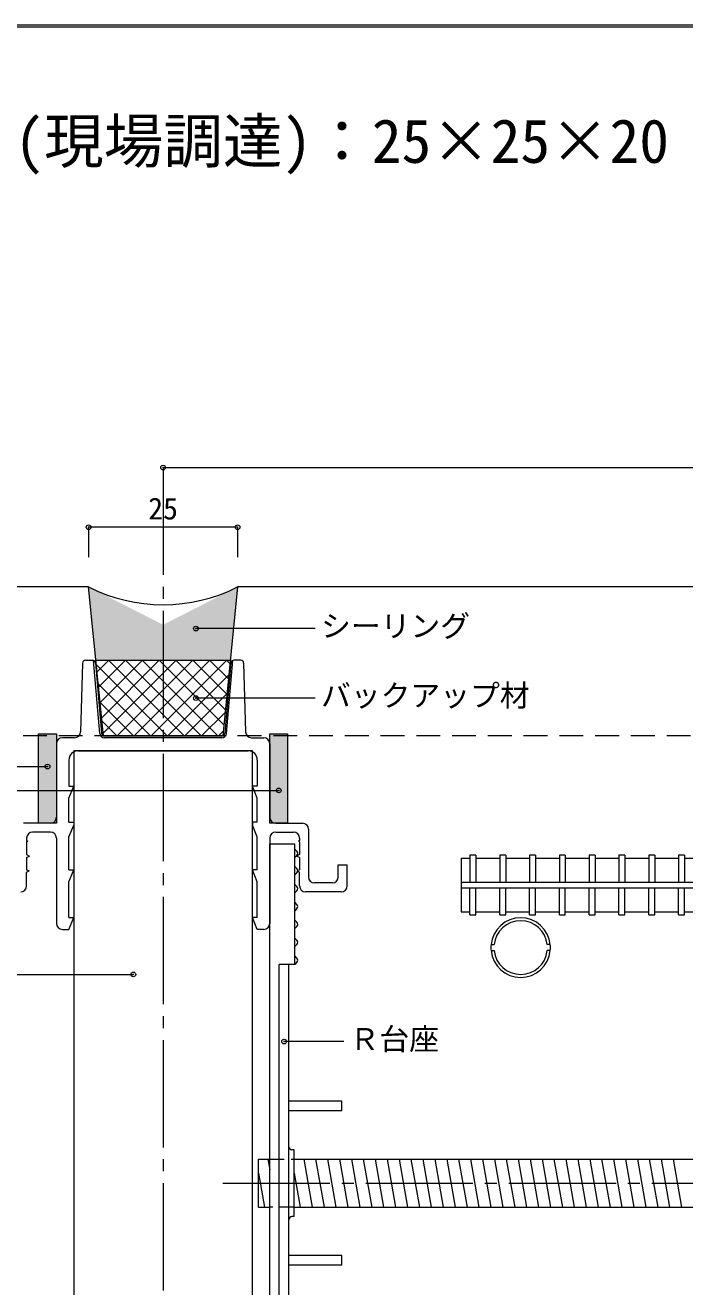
# Model space of a CAD drawing. Units: millimetres at full size, sheet at 1:2; details may follow other scales. Extents: x -891 to 891, y -194 to 194.
# Drawn here: x -93.2 to 17.5, y -17.4 to 194.2 of the extents above; entities that cross this region are included whole.
import ezdxf
from ezdxf.enums import TextEntityAlignment as Align

# ---------------------------------------------------------------- set-up
doc = ezdxf.new("R2010")
doc.units = ezdxf.units.MM
doc.header["$LTSCALE"] = 2
doc.header["$PDMODE"] = 32
doc.header["$PDSIZE"] = 0.8
for name, pattern in [('CHAIN2', [12, 9, -1, 1, -1]), ('DASHED1', [1.8, 1.2, -0.6]), ('DASHED2', [3, 2, -1])]:
    doc.linetypes.add(name, pattern=pattern)
doc.layers.add('0-0_', color=7, linetype='Continuous', lineweight=9)
doc.layers.add('1-0_', color=5, linetype='Continuous', lineweight=9)
doc.styles.add('ＭＳ ゴシック', font='')
doc.styles.get('ＭＳ ゴシック').set_extended_font_data('MS Gothic')

msp = doc.modelspace()

# ---------------------------------------------------------------- linework, layer by layer
at = {"layer": '0-0_'}
msp.add_line((-280, 193.9), (280, 193.9), dxfattribs=at)
msp.add_lwpolyline([(280.28, 194.18), (-280.28, 194.18), (-280.28, -194.18)], dxfattribs=at)
at = {"layer": '1-0_', "color": 6, "linetype": 'CHAIN2'}
for p, q in [((-70.05, 120), (-70.05, -122)), ((-60.05, 0), (160.95, 0))]:
    msp.add_line(p, q, dxfattribs=at)
at = {"layer": '1-0_', "color": 7}
for p, q in [((-70.05, 120), (129.95, 120)), ((-82.55, 110), (-82.55, 105)), ((-57.55, 110), (-82.55, 110)), ((-57.55, 110), (-57.55, 105)), ((-82.55, 100), (-228.45, 100)), ((-57.55, 100), (-60.05, 75)), ((228.45, 100), (-57.55, 100)), ((-44.55, 93), (-64.55, 93)), ((-83.564, 87.214), (-83.897, 75.671)), ((-83.064, 87.7), (-81.909, 87.7)), ((-83.064, 87.7), (-82.101, 87.7)), ((-80.688, 75.421), (-81.748, 87.673)), ((-81.41, 87.243), (-80.39, 75.457)), ((-81.32, 87.7), (-58.78, 87.7)), ((-81.24, 86.897), (-69.343, 75)), ((-81.125, 85.752), (-79.177, 87.7)), ((-80.868, 83.181), (-76.349, 87.7)), ((-80.611, 80.609), (-73.52, 87.7)), ((-80.354, 78.038), (-70.692, 87.7)), ((-80.097, 75.467), (-67.863, 87.7)), ((-79.215, 87.7), (-66.515, 75)), ((-77.735, 75), (-65.035, 87.7)), ((-76.386, 87.7), (-63.686, 75)), ((-74.907, 75), (-62.207, 87.7)), ((-73.558, 87.7), (-60.858, 75)), ((-72.078, 75), (-59.378, 87.7)), ((-70.729, 87.7), (-59.866, 76.837)), ((-67.901, 87.7), (-59.609, 79.408)), ((-65.073, 87.7), (-59.352, 81.979)), ((-62.244, 87.7), (-59.095, 84.551)), ((-58.69, 87.243), (-59.71, 75.457)), ((-59.416, 87.7), (-58.838, 87.122)), ((-59.412, 75.421), (-58.352, 87.673)), ((-57.036, 87.7), (-58.191, 87.7)), ((-57.036, 87.7), (-57.999, 87.7)), ((-56.536, 87.214), (-56.203, 75.671)), ((-69.25, 75), (-59.028, 85.222)), ((-80.925, 83.754), (-72.172, 75)), ((-80.611, 80.611), (-75, 75)), ((-66.421, 75), (-59.342, 82.079)), ((-44.55, 81.35), (-64.55, 81.35)), ((-63.593, 75), (-59.656, 78.937)), ((-80.297, 77.468), (-77.828, 75)), ((-84.897, 74.7), (-86.951, 74.7)), ((-79.891, 75), (-60.209, 75)), ((-60.209, 74.7), (-79.891, 74.7)), ((-60.765, 75), (-59.971, 75.794)), ((-55.203, 74.7), (-54.988, 74.7)), ((-54.988, 74.7), (-53.149, 74.7)), ((-87.95, 73.73), (-87.95, 61.357)), ((-84.351, 72.5), (-55.749, 72.5)), ((-52.15, 73.73), (-52.15, 61.357)), ((-109.45, 69.857), (-89.45, 69.857)), ((-85.85, 70.96), (-85.85, 66.557)), ((-54.25, 70.96), (-54.25, 66.557)), ((-99.45, 65.857), (-50.65, 65.857)), ((-85.85, 66.557), (-85.05, 66.557)), ((-85.85, 64.557), (-85.05, 66.557)), ((-54.25, 66.557), (-55.05, 66.557)), ((-54.25, 64.557), (-55.05, 66.557)), ((-85.85, 60.557), (-85.85, 64.557)), ((-54.25, 60.557), (-54.25, 64.557)), ((-88.95, 60.357), (-93.45, 60.357)), ((-85.85, 58.057), (-85.05, 60.057)), ((-54.25, 58.057), (-55.05, 60.057)), ((-51.15, 60.357), (-46.65, 60.357)), ((-45.65, 59.357), (-45.65, 51.357)), ((-92.95, 57.857), (-92.95, 57.457)), ((-92.95, 57.457), (-92.75, 57.357)), ((-92.95, 57.257), (-92.75, 57.357)), ((-92.95, 57.257), (-92.95, 55.107)), ((-88.95, 58.857), (-91.95, 58.857)), ((-87.95, 57.857), (-87.95, 43.557)), ((-85.85, 52.557), (-85.85, 58.057)), ((-54.25, 52.557), (-54.25, 58.057)), ((-52.15, 57.857), (-52.15, 43.557)), ((-51.15, 58.857), (-48.15, 58.857)), ((-47.15, 57.457), (-47.35, 57.357)), ((-47.15, 57.257), (-47.35, 57.357)), ((-47.15, 57.857), (-47.15, 57.457)), ((-47.15, 57.257), (-47.15, 55.107)), ((-92.95, 55.107), (-92.45, 54.857)), ((-47.15, 55.107), (-47.65, 54.857)), ((-92.95, 54.607), (-92.45, 54.857)), ((-92.95, 54.607), (-92.95, 52.557)), ((-47.15, 54.607), (-47.65, 54.857)), ((-47.15, 54.607), (-47.15, 52.557)), ((-40.65, 53.357), (-39.15, 53.357)), ((-40.65, 51.357), (-40.65, 53.357)), ((-39.15, 49.857), (-39.15, 53.357)), ((-92.95, 52.557), (-92.55, 52.357)), ((-92.95, 52.157), (-92.55, 52.357)), ((-92.95, 49.857), (-92.95, 52.157)), ((-85.85, 52.557), (-85.05, 52.557)), ((-85.85, 50.557), (-85.05, 52.557)), ((-54.25, 52.557), (-55.05, 52.557)), ((-54.25, 50.557), (-55.05, 52.557)), ((-47.15, 52.557), (-47.55, 52.357)), ((-47.15, 52.157), (-47.55, 52.357)), ((-47.15, 49.857), (-47.15, 52.157)), ((-85.85, 44.557), (-85.85, 50.557)), ((-54.25, 44.557), (-54.25, 50.557)), ((-40.15, 48.857), (-46.15, 48.857)), ((-41.65, 50.357), (-44.65, 50.357)), ((-85.85, 44.557), (-85.05, 44.557)), ((-85.85, 42.557), (-85.05, 44.557)), ((-54.25, 44.557), (-55.05, 44.557)), ((-54.25, 42.557), (-55.05, 44.557)), ((-86.95, 42.557), (-85.85, 42.557)), ((-53.15, 42.557), (-54.25, 42.557)), ((-95.05, 35), (-75.05, 35)), ((-39.75, 23.75), (-49.75, 23.75))]:
    msp.add_line(p, q, dxfattribs=at)
at = {"layer": '1-0_', "color": 7, "linetype": 'DASHED2'}
msp.add_line((228.45, 75), (-228.45, 75), dxfattribs=at)
at = {"layer": '1-0_', "color": 4}
for p, q in [((-85.05, 72.5), (-85.05, -64.5)), ((-55.05, 72.5), (-85.05, 72.5)), ((-55.05, -64.5), (-55.05, 72.5)), ((-20.05, 54.5), (-18.562, 54.5)), ((-20.05, 54.5), (-20.05, 45.5)), ((-17.562, 54.5), (-13.562, 54.5)), ((-12.562, 54.5), (-8.562, 54.5)), ((-7.562, 54.5), (-3.562, 54.5)), ((-2.563, 54.5), (1.438, 54.5)), ((2.438, 54.5), (6.438, 54.5)), ((7.438, 54.5), (11.438, 54.5)), ((12.437, 54.5), (16.438, 54.5)), ((17.438, 54.5), (21.438, 54.5)), ((-20.05, 45.5), (-18.562, 45.5)), ((-17.562, 45.5), (-13.562, 45.5)), ((-12.562, 45.5), (-8.562, 45.5)), ((-7.562, 45.5), (-3.562, 45.5)), ((-2.563, 45.5), (1.438, 45.5)), ((2.438, 45.5), (6.438, 45.5)), ((7.438, 45.5), (11.438, 45.5)), ((12.437, 45.5), (16.438, 45.5)), ((17.438, 45.5), (21.438, 45.5)), ((-48.05, 4), (124.45, 4)), ((-54.05, -4), (-52.15, -4)), ((-48.05, -4), (124.45, -4))]:
    msp.add_line(p, q, dxfattribs=at)
at = {"layer": '1-0_', "color": 2}
for p, q in [((-52.15, 56.899), (-47.95, 56.899)), ((-52.15, -56.899), (-52.15, 56.899)), ((-47.95, 36.694), (-47.95, 56.899)), ((-47.596, 55.675), (-47.95, 56.028)), ((-47.596, 54.968), (-47.95, 54.614)), ((-47.597, 52.762), (-47.95, 53.116)), ((-47.597, 52.055), (-47.95, 51.702)), ((-47.596, 49.755), (-47.95, 50.108)), ((-47.596, 49.048), (-47.95, 48.694)), ((-47.596, 46.755), (-47.95, 47.108)), ((-47.596, 46.048), (-47.95, 45.694)), ((-47.596, 43.755), (-47.95, 44.108)), ((-47.596, 43.048), (-47.95, 42.694)), ((-47.596, 40.755), (-47.95, 41.108)), ((-47.596, 40.048), (-47.95, 39.694)), ((-47.596, 37.755), (-47.95, 38.108)), ((-47.95, 36.694), (-50.55, 36.694)), ((-50.55, -36.694), (-50.55, 36.694)), ((-48.95, -36.694), (-48.95, 36.694)), ((-47.596, 37.048), (-47.95, 36.694)), ((-40.05, 13.75), (-48.95, 13.75)), ((-40.05, 12.15), (-40.05, 13.75)), ((-40.05, 12.15), (-48.95, 12.15)), ((-48.05, 5.6), (-48.45, 5.6)), ((-48.05, -5.6), (-48.05, 5.6)), ((-48.05, -5.6), (-48.45, -5.6)), ((-40.05, -12.15), (-48.95, -12.15)), ((-40.05, -13.75), (-40.05, -12.15)), ((-40.05, -13.75), (-48.95, -13.75))]:
    msp.add_line(p, q, dxfattribs=at)
at = {"layer": '1-0_'}
for p, q in [((-18.562, 55), (-18.562, 50.5)), ((-17.562, 55), (-18.562, 55)), ((-17.562, 55), (-17.562, 50.5)), ((-13.562, 55), (-13.562, 50.5)), ((-12.562, 55), (-13.562, 55)), ((-12.562, 55), (-12.562, 50.5)), ((-7.562, 55), (-8.562, 55)), ((-8.562, 55), (-8.562, 50.5)), ((-7.562, 55), (-7.562, 50.5)), ((-3.562, 55), (-3.562, 50.5)), ((-2.563, 55), (-3.562, 55)), ((-2.563, 55), (-2.563, 50.5)), ((2.438, 55), (1.438, 55)), ((1.438, 55), (1.438, 50.5)), ((2.438, 55), (2.438, 50.5)), ((7.438, 55), (6.438, 55)), ((6.438, 55), (6.438, 50.5)), ((7.438, 55), (7.438, 50.5)), ((11.438, 55), (11.438, 50.5)), ((12.437, 55), (11.438, 55)), ((12.437, 55), (12.437, 50.5)), ((16.438, 55), (16.438, 50.5)), ((17.438, 55), (16.438, 55)), ((17.438, 55), (17.438, 50.5)), ((-20.05, 50.5), (126.45, 50.5)), ((-20.05, 49.5), (126.45, 49.5)), ((-18.562, 45), (-18.562, 49.5)), ((-17.562, 45), (-17.562, 49.5)), ((-13.562, 45), (-13.562, 49.5)), ((-12.562, 45), (-12.562, 49.5)), ((-8.562, 45), (-8.562, 49.5)), ((-7.562, 45), (-7.562, 49.5)), ((-3.562, 45), (-3.562, 49.5)), ((-2.563, 45), (-2.563, 49.5)), ((1.438, 45), (1.438, 49.5)), ((2.438, 45), (2.438, 49.5)), ((6.438, 45), (6.438, 49.5)), ((7.438, 45), (7.438, 49.5)), ((11.438, 45), (11.438, 49.5)), ((12.437, 45), (12.437, 49.5)), ((16.438, 45), (16.438, 49.5)), ((17.438, 45), (17.438, 49.5)), ((-18.562, 45), (-17.562, 45)), ((-13.562, 45), (-12.562, 45)), ((-8.562, 45), (-7.562, 45)), ((-3.562, 45), (-2.563, 45)), ((1.438, 45), (2.438, 45)), ((6.438, 45), (7.438, 45)), ((11.438, 45), (12.437, 45)), ((16.438, 45), (17.438, 45)), ((-52.461, 4), (-52.15, 2.238)), ((-46.461, 4), (-45.05, -4)), ((-44.461, 4), (-43.05, -4)), ((-42.461, 4), (-41.05, -4)), ((-40.461, 4), (-39.05, -4)), ((-38.461, 4), (-37.05, -4)), ((-36.461, 4), (-35.05, -4)), ((-34.461, 4), (-33.05, -4)), ((-32.461, 4), (-31.05, -4)), ((-30.461, 4), (-29.05, -4)), ((-28.461, 4), (-27.05, -4)), ((-26.461, 4), (-25.05, -4)), ((-24.461, 4), (-23.05, -4)), ((-22.461, 4), (-21.05, -4)), ((-20.461, 4), (-19.05, -4)), ((-18.461, 4), (-17.05, -4)), ((-16.461, 4), (-15.05, -4)), ((-14.461, 4), (-13.05, -4)), ((-12.461, 4), (-11.05, -4)), ((-10.461, 4), (-9.05, -4)), ((-8.461, 4), (-7.05, -4)), ((-6.461, 4), (-5.05, -4)), ((-4.461, 4), (-3.05, -4)), ((-2.461, 4), (-1.05, -4)), ((-0.461, 4), (0.95, -4)), ((1.539, 4), (2.95, -4)), ((3.539, 4), (4.95, -4)), ((5.539, 4), (6.95, -4)), ((7.539, 4), (8.95, -4)), ((9.539, 4), (10.95, -4)), ((11.539, 4), (12.95, -4)), ((13.539, 4), (14.95, -4)), ((15.539, 4), (16.95, -4)), ((-54.05, 1.671), (-53.05, -4)), ((-48.05, 1.671), (-47.05, -4))]:
    msp.add_line(p, q, dxfattribs=at)
at = {"layer": '1-0_', "color": 3}
for p, q in [((-15.027, 40), (-14.522, 40)), ((-15.027, 39), (-14.522, 39)), ((-5.073, 40), (-5.578, 40)), ((-5.073, 39), (-5.578, 39))]:
    msp.add_line(p, q, dxfattribs=at)
at = {"layer": '1-0_', "color": 4, "linetype": 'DASHED1'}
for p, q in [((-52.15, 4), (-48.05, 4)), ((-48.05, -4), (-52.15, -4))]:
    msp.add_line(p, q, dxfattribs=at)
at = {"layer": '1-0_', "color": 7}
for points in [[(-60.05, 75), (-80.05, 75), (-82.55, 100)], [(-85.85, 60.557), (-85.05, 60.557), (-85.05, 60.057)], [(-54.25, 60.557), (-55.05, 60.557), (-55.05, 60.057)]]:
    msp.add_lwpolyline(points, dxfattribs=at)
at = {"layer": '1-0_', "color": 2}
for points in [[(-87.95, 60.357), (-90.95, 60.357), (-90.95, 75.357), (-87.95, 75.357)], [(-49.15, 60.357), (-52.15, 60.357), (-52.15, 75.357), (-49.15, 75.357)]]:
    msp.add_lwpolyline(points, close=True, dxfattribs=at)
at = {"layer": '1-0_', "color": 4}
msp.add_lwpolyline([(-54.05, -4), (-54.05, 4), (-52.15, 4)], dxfattribs=at)
at = {"layer": '1-0_', "color": 7}
for centre, radius, start, end in [((-70.05, 124.542), 27.542, 243.00853, 296.99147), ((-83.064, 87.2), 0.5, 90, 178.34708), ((-81.909, 87.2), 0.5, 4.95027, 90), ((-58.191, 87.2), 0.5, 90, 175.04973), ((-57.036, 87.2), 0.5, 1.65292, 90), ((-86.951, 73.7), 1, 90, 178.13066), ((-84.897, 75.7), 1, 270, 358.34708), ((-79.891, 75.5), 0.8, 184.95027, 270), ((-79.891, 75.5), 0.5, 184.95027, 270), ((-60.209, 75.5), 0.5, 270, 355.04973), ((-60.209, 75.5), 0.8, 270, 355.04973), ((-55.203, 75.7), 1, 181.65292, 270), ((-53.149, 73.7), 1, 1.86934, 90), ((-84.351, 71), 1.5, 90, 181.52449), ((-55.749, 71), 1.5, 358.47551, 90), ((-88.95, 61.357), 1, 270, 0), ((-51.15, 61.357), 1, 180, 270), ((-46.65, 59.357), 1, 0, 90), ((-91.95, 57.857), 1, 90, 180), ((-88.95, 57.857), 1, 0, 90), ((-51.15, 57.857), 1, 90, 180), ((-48.15, 57.857), 1, 0, 90), ((-44.65, 51.357), 1, 180, 270), ((-41.65, 51.357), 1, 270, 360), ((-93.95, 49.857), 1, 270, 360), ((-46.15, 49.857), 1, 180, 270), ((-40.15, 49.857), 1, 270, 360), ((-86.95, 43.557), 1, 180, 270), ((-53.15, 43.557), 1, 270, 360)]:
    msp.add_arc(centre, radius, start, end, dxfattribs=at)
at = {"layer": '1-0_', "color": 2}
for centre, start, end in [((-47.95, 55.321), 315, 45), ((-47.95, 52.409), 315, 45), ((-47.95, 49.401), 315, 45), ((-47.95, 46.401), 315, 45), ((-47.95, 43.401), 315, 45), ((-47.95, 40.401), 315, 45), ((-47.95, 37.401), 315, 45), ((-48.45, 6.1), 180, 270), ((-48.45, -6.1), 90, 180)]:
    msp.add_arc(centre, 0.5, start, end, dxfattribs=at)
at = {"layer": '1-0_', "color": 4}
for start, end in [(5.7392, 174.26079), (185.7392, 354.26079)]:
    msp.add_arc((-10.05, 39.5), 5, start, end, dxfattribs=at)
at = {"layer": '1-0_', "color": 3}
for centre, radius, start, end in [((-10.05, 39.5), 4.5, 6.37939, 173.62061), ((-9.55, 39.5), 5.5, 174.78407, 185.21593), ((-10.05, 39.5), 4.5, 186.37939, 353.62062), ((-10.55, 39.5), 5.5, 354.78407, 5.21593)]:
    msp.add_arc(centre, radius, start, end, dxfattribs=at)
at = {"layer": '1-0_', "color": 7}
for p in [(-70.05, 120), (-82.55, 110), (-57.55, 110)]:
    msp.add_point(p, dxfattribs=at)
at = {"layer": '1-0_', "color": 2}
for p in [(-64.55, 93), (-64.55, 81.35), (-89.45, 69.857), (-50.65, 65.857), (-75.05, 35), (-49.75, 23.75)]:
    msp.add_point(p, dxfattribs=at)
at = {"layer": '1-0_', "color": 9}
for points in [[(-82.55, 100), (-81.32, 87.7), (-58.78, 87.7)], [(-58.78, 87.7), (-70.05, 93.633), (-82.55, 100)], [(-58.78, 87.7), (-57.55, 100), (-70.05, 93.633)]]:
    msp.add_solid(points, dxfattribs=at)
at = {"layer": '1-0_', "color": 8}
for points in [[(-87.95, 75.357), (-90.95, 75.357), (-87.95, 60.357), (-90.95, 60.357)], [(-49.15, 75.357), (-52.15, 75.357), (-49.15, 60.357), (-52.15, 60.357)]]:
    msp.add_solid(points, dxfattribs=at)

# ---------------------------------------------------------------- texts
at = {"layer": '0-0_', "style": 'ＭＳ ゴシック'}
msp.add_text('推奨木製目地棒(現場調達)：25×25×20', height=7.331, dxfattribs=at).set_placement((-165, 168.9), align=Align.BOTTOM_LEFT)
at = {"layer": '1-0_', "color": 7, "style": 'ＭＳ ゴシック'}
for s, p in [('25', (-72.55, 110.2)), ('シーリング', (-43.55, 90.5)), ('バックアップ材', (-43.55, 78.85)), ('Ｒ台座', (-38.75, 21.25))]:
    msp.add_text(s, height=3.666, dxfattribs=at).set_placement(p, align=Align.BOTTOM_LEFT)

doc.saveas('drawing.dxf')
